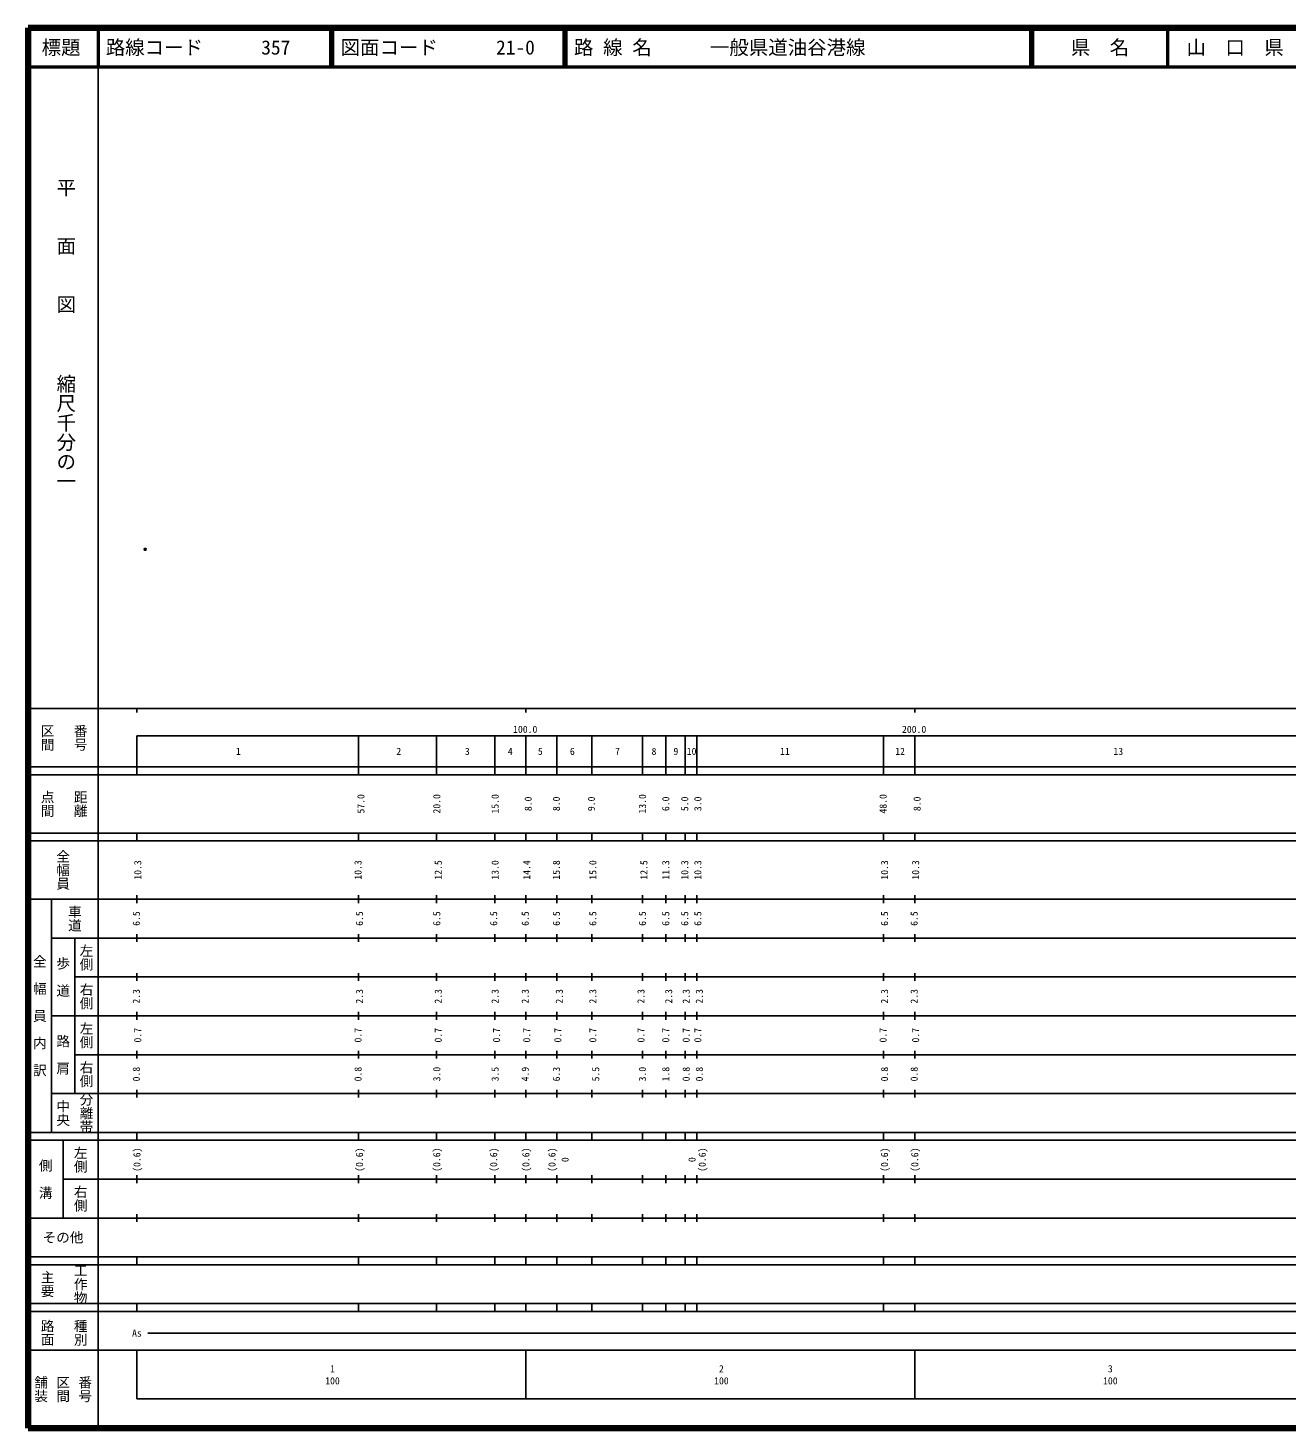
# Model space of a CAD drawing. Units: millimetres on the paper. Extents: x 40 to 680, y 20 to 380.
# Drawn here: x 40 to 363.7, y 20 to 380 of the extents above; entities that cross this region are included whole.
import ezdxf
from ezdxf.enums import TextEntityAlignment as Align

# ---------------------------------------------------------------- set-up
doc = ezdxf.new("R2010")
doc.units = ezdxf.units.MM
doc.header["$PDMODE"] = 32
doc.header["$PDSIZE"] = 0.5
doc.layers.add('M-OTRS', color=6, linetype='Continuous')
for name, color, linetype, lineweight in [('M-TTL', 2, 'Continuous', 140), ('M-TTL-BAND', 7, 'Continuous', 25), ('M-TTL-LINE', 7, 'Continuous', 50), ('M-TTL-TXT', 7, 'Continuous', 13)]:
    doc.layers.add(name, color=color, linetype=linetype, lineweight=lineweight)
doc.styles.add('@ＭＳ ゴシック', font='')
doc.styles.add('ＭＳ ゴシック', font='')
doc.styles.get('@ＭＳ ゴシック').set_extended_font_data('@MS Gothic')
doc.styles.get('ＭＳ ゴシック').set_extended_font_data('MS Gothic')

msp = doc.modelspace()

# ---------------------------------------------------------------- linework, layer by layer
at = {"layer": 'M-OTRS'}
msp.add_point((70.121, 245.948), dxfattribs=at)
at = {"layer": 'M-TTL'}
for p, q in [((40, 380), (40, 20)), ((680, 380), (40, 380)), ((40, 20), (680, 20))]:
    msp.add_line(p, q, dxfattribs=at)
at = {"layer": 'M-TTL-BAND'}
for p, q in [((58, 370), (58, 20)), ((40, 205), (579, 205)), ((68, 205), (68, 204)), ((168, 205), (168, 204)), ((268, 205), (268, 204)), ((68, 198), (579, 198)), ((68, 198), (68, 188)), ((125, 198), (125, 188)), ((145, 198), (145, 188)), ((160, 198), (160, 188)), ((168, 198), (168, 188)), ((176, 198), (176, 188)), ((185, 198), (185, 188)), ((198, 198), (198, 188)), ((204, 198), (204, 188)), ((209, 198), (209, 188)), ((212, 198), (212, 188)), ((260, 198), (260, 188)), ((268, 198), (268, 188)), ((40, 190), (579, 190)), ((40, 188), (579, 188)), ((40, 173), (579, 173)), ((68, 171), (68, 173)), ((125, 173), (125, 171)), ((145, 173), (145, 171)), ((160, 173), (160, 171)), ((168, 171), (168, 173)), ((176, 173), (176, 171)), ((185, 173), (185, 171)), ((198, 173), (198, 171)), ((204, 173), (204, 171)), ((209, 173), (209, 171)), ((212, 173), (212, 171)), ((260, 173), (260, 171)), ((268, 171), (268, 173)), ((40, 171), (579, 171)), ((40, 156), (579, 156)), ((46, 96), (46, 156)), ((68, 155), (68, 157)), ((125, 157), (125, 155)), ((145, 157), (145, 155)), ((160, 157), (160, 155)), ((168, 155), (168, 157)), ((176, 157), (176, 155)), ((185, 157), (185, 155)), ((198, 157), (198, 155)), ((204, 157), (204, 155)), ((209, 157), (209, 155)), ((212, 157), (212, 155)), ((260, 157), (260, 155)), ((268, 155), (268, 157)), ((46, 146), (579, 146)), ((52, 146), (52, 106)), ((68, 145), (68, 147)), ((125, 147), (125, 145)), ((145, 147), (145, 145)), ((160, 147), (160, 145)), ((168, 145), (168, 147)), ((176, 147), (176, 145)), ((185, 147), (185, 145)), ((198, 147), (198, 145)), ((204, 147), (204, 145)), ((209, 147), (209, 145)), ((212, 147), (212, 145)), ((260, 147), (260, 145)), ((268, 145), (268, 147)), ((68, 135), (68, 137)), ((125, 137), (125, 135)), ((145, 137), (145, 135)), ((160, 137), (160, 135)), ((168, 135), (168, 137)), ((176, 137), (176, 135)), ((185, 137), (185, 135)), ((198, 137), (198, 135)), ((204, 137), (204, 135)), ((209, 137), (209, 135)), ((212, 137), (212, 135)), ((260, 137), (260, 135)), ((268, 135), (268, 137)), ((52, 136), (579, 136)), ((46, 126), (579, 126)), ((68, 125), (68, 127)), ((125, 127), (125, 125)), ((145, 127), (145, 125)), ((160, 127), (160, 125)), ((168, 125), (168, 127)), ((176, 127), (176, 125)), ((185, 127), (185, 125)), ((198, 127), (198, 125)), ((204, 127), (204, 125)), ((209, 127), (209, 125)), ((212, 127), (212, 125)), ((260, 127), (260, 125)), ((268, 125), (268, 127)), ((52, 116), (579, 116)), ((68, 115), (68, 117)), ((125, 117), (125, 115)), ((145, 117), (145, 115)), ((160, 117), (160, 115)), ((168, 115), (168, 117)), ((176, 117), (176, 115)), ((185, 117), (185, 115)), ((198, 117), (198, 115)), ((204, 117), (204, 115)), ((209, 117), (209, 115)), ((212, 117), (212, 115)), ((260, 117), (260, 115)), ((268, 115), (268, 117)), ((46, 106), (579, 106)), ((68, 105), (68, 107)), ((125, 107), (125, 105)), ((145, 107), (145, 105)), ((160, 107), (160, 105)), ((168, 105), (168, 107)), ((176, 107), (176, 105)), ((185, 107), (185, 105)), ((198, 107), (198, 105)), ((204, 107), (204, 105)), ((209, 107), (209, 105)), ((212, 107), (212, 105)), ((260, 107), (260, 105)), ((268, 105), (268, 107)), ((40, 96), (579, 96)), ((40, 94), (579, 94)), ((49, 94), (49, 74)), ((68, 94), (68, 96)), ((125, 96), (125, 94)), ((145, 96), (145, 94)), ((160, 96), (160, 94)), ((168, 94), (168, 96)), ((176, 96), (176, 94)), ((185, 96), (185, 94)), ((198, 96), (198, 94)), ((204, 96), (204, 94)), ((209, 96), (209, 94)), ((212, 96), (212, 94)), ((260, 96), (260, 94)), ((268, 94), (268, 96)), ((49, 84), (579, 84)), ((68, 83), (68, 85)), ((125, 85), (125, 83)), ((145, 85), (145, 83)), ((160, 85), (160, 83)), ((168, 83), (168, 85)), ((176, 85), (176, 83)), ((185, 85), (185, 83)), ((198, 85), (198, 83)), ((204, 85), (204, 83)), ((209, 85), (209, 83)), ((212, 85), (212, 83)), ((260, 85), (260, 83)), ((268, 83), (268, 85)), ((40, 74), (579, 74)), ((68, 73), (68, 75)), ((125, 75), (125, 73)), ((145, 75), (145, 73)), ((160, 75), (160, 73)), ((168, 73), (168, 75)), ((176, 75), (176, 73)), ((185, 75), (185, 73)), ((198, 75), (198, 73)), ((204, 75), (204, 73)), ((209, 75), (209, 73)), ((212, 75), (212, 73)), ((260, 75), (260, 73)), ((268, 73), (268, 75)), ((40, 64), (579, 64)), ((40, 62), (579, 62)), ((68, 62), (68, 64)), ((125, 64), (125, 62)), ((145, 64), (145, 62)), ((160, 64), (160, 62)), ((168, 62), (168, 64)), ((176, 64), (176, 62)), ((185, 64), (185, 62)), ((198, 64), (198, 62)), ((204, 64), (204, 62)), ((209, 64), (209, 62)), ((212, 64), (212, 62)), ((260, 64), (260, 62)), ((268, 62), (268, 64)), ((40, 52), (579, 52)), ((68, 50), (68, 52)), ((125, 52), (125, 50)), ((145, 52), (145, 50)), ((160, 52), (160, 50)), ((168, 50), (168, 52)), ((176, 52), (176, 50)), ((185, 52), (185, 50)), ((198, 52), (198, 50)), ((204, 52), (204, 50)), ((209, 52), (209, 50)), ((212, 52), (212, 50)), ((260, 52), (260, 50)), ((268, 50), (268, 52)), ((40, 50), (579, 50)), ((70.805, 44.406), (538.319, 44.406)), ((40, 40), (579, 40)), ((68, 40), (68, 27.5)), ((168, 40), (168, 27.5)), ((268, 40), (268, 27.5)), ((68, 27.5), (579, 27.5))]:
    msp.add_line(p, q, dxfattribs=at)
at = {"layer": 'M-TTL-LINE'}
for p, q in [((58, 380), (58, 370)), ((117.75, 380), (117.75, 370)), ((118.25, 380), (118.25, 370)), ((177.75, 380), (177.75, 370)), ((178.25, 380), (178.25, 370)), ((297.75, 380), (297.75, 370)), ((298.25, 380), (298.25, 370)), ((333, 380), (333, 370)), ((40, 370), (680, 370))]:
    msp.add_line(p, q, dxfattribs=at)

# ---------------------------------------------------------------- texts
at = {"layer": 'M-TTL-BAND', "style": '@ＭＳ ゴシック'}
for s, p in [('平\u3000\u3000面\u3000\u3000図', (49.777, 306.475)), ('縮尺千分の一', (49.777, 261.03))]:
    msp.add_text(s, height=3.666, rotation=270, dxfattribs=at).set_placement(p, align=Align.MIDDLE_RIGHT)
at = {"layer": 'M-TTL-BAND'}
for s, height, rotation, style, p in [('区間', 2.566, 270, '@ＭＳ ゴシック', (45, 197.5)), ('番号', 2.566, 270, '@ＭＳ ゴシック', (53.5, 197.5)), ('点間', 2.566, 270, '@ＭＳ ゴシック', (45, 180.5)), ('距離', 2.566, 270, '@ＭＳ ゴシック', (53.5, 180.5)), ('57.0', 1.833, 90, 'ＭＳ ゴシック', (125.59, 180.5)), ('20.0', 1.833, 90, 'ＭＳ ゴシック', (145.09, 180.5)), ('15.0', 1.833, 90, 'ＭＳ ゴシック', (160.091, 180.5)), ('8.0', 1.833, 90, 'ＭＳ ゴシック', (168.59, 180.5)), ('8.0', 1.833, 90, 'ＭＳ ゴシック', (175.841, 180.5)), ('9.0', 1.833, 90, 'ＭＳ ゴシック', (184.842, 180.5)), ('13.0', 1.833, 90, 'ＭＳ ゴシック', (197.967, 180.5)), ('6.0', 1.833, 90, 'ＭＳ ゴシック', (203.967, 180.5)), ('5.0', 1.833, 90, 'ＭＳ ゴシック', (208.843, 180.5)), ('3.0', 1.833, 90, 'ＭＳ ゴシック', (212.218, 180.5)), ('48.0', 1.833, 90, 'ＭＳ ゴシック', (259.844, 180.5)), ('8.0', 1.833, 90, 'ＭＳ ゴシック', (268.59, 180.5)), ('全幅員', 2.566, 270, '@ＭＳ ゴシック', (49, 163.5)), ('10.3', 1.833, 90, 'ＭＳ ゴシック', (68.212, 163.5)), ('10.3', 1.833, 90, 'ＭＳ ゴシック', (124.84, 163.5)), ('12.5', 1.833, 90, 'ＭＳ ゴシック', (145.465, 163.5)), ('13.0', 1.833, 90, 'ＭＳ ゴシック', (160.091, 163.5)), ('14.4', 1.833, 90, 'ＭＳ ゴシック', (168.212, 163.5)), ('15.8', 1.833, 90, 'ＭＳ ゴシック', (175.841, 163.5)), ('15.0', 1.833, 90, 'ＭＳ ゴシック', (185.217, 163.5)), ('12.5', 1.833, 90, 'ＭＳ ゴシック', (198.342, 163.5)), ('11.3', 1.833, 90, 'ＭＳ ゴシック', (203.967, 163.5)), ('10.3', 1.833, 90, 'ＭＳ ゴシック', (208.843, 163.5)), ('10.3', 1.833, 90, 'ＭＳ ゴシック', (212.218, 163.5)), ('10.3', 1.833, 90, 'ＭＳ ゴシック', (260.219, 163.5)), ('10.3', 1.833, 90, 'ＭＳ ゴシック', (268.212, 163.5)), ('車道', 2.566, 270, '@ＭＳ ゴシック', (52, 151)), ('6.5', 1.833, 90, 'ＭＳ ゴシック', (67.837, 151)), ('6.5', 1.833, 90, 'ＭＳ ゴシック', (125.215, 151)), ('6.5', 1.833, 90, 'ＭＳ ゴシック', (145.09, 151)), ('6.5', 1.833, 90, 'ＭＳ ゴシック', (159.716, 151)), ('6.5', 1.833, 90, 'ＭＳ ゴシック', (167.837, 151)), ('6.5', 1.833, 90, 'ＭＳ ゴシック', (175.841, 151)), ('6.5', 1.833, 90, 'ＭＳ ゴシック', (185.217, 151)), ('6.5', 1.833, 90, 'ＭＳ ゴシック', (197.967, 151)), ('6.5', 1.833, 90, 'ＭＳ ゴシック', (203.967, 151)), ('6.5', 1.833, 90, 'ＭＳ ゴシック', (208.843, 151)), ('6.5', 1.833, 90, 'ＭＳ ゴシック', (212.218, 151)), ('6.5', 1.833, 90, 'ＭＳ ゴシック', (260.219, 151)), ('6.5', 1.833, 90, 'ＭＳ ゴシック', (267.837, 151)), ('左側', 2.566, 270, '@ＭＳ ゴシック', (55, 141)), ('全\u3000幅\u3000員\u3000内\u3000訳', 2.566, 270, '@ＭＳ ゴシック', (43, 126)), ('歩\u3000道', 2.566, 270, '@ＭＳ ゴシック', (49, 136)), ('右側', 2.566, 270, '@ＭＳ ゴシック', (55, 131)), ('2.3', 1.833, 90, 'ＭＳ ゴシック', (67.837, 131)), ('2.3', 1.833, 90, 'ＭＳ ゴシック', (125.215, 131)), ('2.3', 1.833, 90, 'ＭＳ ゴシック', (145.465, 131)), ('2.3', 1.833, 90, 'ＭＳ ゴシック', (160.091, 131)), ('2.3', 1.833, 90, 'ＭＳ ゴシック', (167.837, 131)), ('2.3', 1.833, 90, 'ＭＳ ゴシック', (176.591, 131)), ('2.3', 1.833, 90, 'ＭＳ ゴシック', (185.217, 131)), ('2.3', 1.833, 90, 'ＭＳ ゴシック', (197.592, 131)), ('2.3', 1.833, 90, 'ＭＳ ゴシック', (204.717, 131)), ('2.3', 1.833, 90, 'ＭＳ ゴシック', (209.218, 131)), ('2.3', 1.833, 90, 'ＭＳ ゴシック', (212.593, 131)), ('2.3', 1.833, 90, 'ＭＳ ゴシック', (260.219, 131)), ('2.3', 1.833, 90, 'ＭＳ ゴシック', (267.837, 131)), ('左側', 2.566, 270, '@ＭＳ ゴシック', (55, 121)), ('0.7', 1.833, 90, 'ＭＳ ゴシック', (68.212, 121)), ('0.7', 1.833, 90, 'ＭＳ ゴシック', (124.84, 121)), ('0.7', 1.833, 90, 'ＭＳ ゴシック', (145.465, 121)), ('0.7', 1.833, 90, 'ＭＳ ゴシック', (160.466, 121)), ('0.7', 1.833, 90, 'ＭＳ ゴシック', (168.212, 121)), ('0.7', 1.833, 90, 'ＭＳ ゴシック', (176.216, 121)), ('0.7', 1.833, 90, 'ＭＳ ゴシック', (185.217, 121)), ('0.7', 1.833, 90, 'ＭＳ ゴシック', (197.592, 121)), ('0.7', 1.833, 90, 'ＭＳ ゴシック', (203.967, 121)), ('0.7', 1.833, 90, 'ＭＳ ゴシック', (209.218, 121)), ('0.7', 1.833, 90, 'ＭＳ ゴシック', (212.218, 121)), ('0.7', 1.833, 90, 'ＭＳ ゴシック', (259.844, 121)), ('0.7', 1.833, 90, 'ＭＳ ゴシック', (268.212, 121)), ('路\u3000肩', 2.566, 270, '@ＭＳ ゴシック', (49, 116)), ('右側', 2.566, 270, '@ＭＳ ゴシック', (55, 111)), ('0.8', 1.833, 90, 'ＭＳ ゴシック', (67.837, 111)), ('0.8', 1.833, 90, 'ＭＳ ゴシック', (124.84, 111)), ('3.0', 1.833, 90, 'ＭＳ ゴシック', (145.09, 111)), ('3.5', 1.833, 90, 'ＭＳ ゴシック', (160.091, 111)), ('4.9', 1.833, 90, 'ＭＳ ゴシック', (167.837, 111)), ('6.3', 1.833, 90, 'ＭＳ ゴシック', (175.841, 111)), ('5.5', 1.833, 90, 'ＭＳ ゴシック', (185.967, 111)), ('3.0', 1.833, 90, 'ＭＳ ゴシック', (197.967, 111)), ('1.8', 1.833, 90, 'ＭＳ ゴシック', (203.967, 111)), ('0.8', 1.833, 90, 'ＭＳ ゴシック', (209.218, 111)), ('0.8', 1.833, 90, 'ＭＳ ゴシック', (212.593, 111)), ('0.8', 1.833, 90, 'ＭＳ ゴシック', (260.219, 111)), ('0.8', 1.833, 90, 'ＭＳ ゴシック', (267.837, 111)), ('分離帯', 2.566, 270, '@ＭＳ ゴシック', (55, 101)), ('中央', 2.566, 270, '@ＭＳ ゴシック', (49, 101)), ('左側', 2.566, 270, '@ＭＳ ゴシック', (53.5, 89)), ('(0.6)', 1.833, 90, 'ＭＳ ゴシック', (68, 89)), ('(0.6)', 1.833, 90, 'ＭＳ ゴシック', (125.215, 89)), ('(0.6)', 1.833, 90, 'ＭＳ ゴシック', (145.09, 89)), ('(0.6)', 1.833, 90, 'ＭＳ ゴシック', (159.716, 89)), ('(0.6)', 1.833, 90, 'ＭＳ ゴシック', (168, 89)), ('(0.6)', 1.833, 90, 'ＭＳ ゴシック', (174.716, 89)), ('(0.6)', 1.833, 90, 'ＭＳ ゴシック', (213.343, 89)), ('(0.6)', 1.833, 90, 'ＭＳ ゴシック', (260.219, 89)), ('(0.6)', 1.833, 90, 'ＭＳ ゴシック', (268, 89)), ('側\u3000溝', 2.566, 270, '@ＭＳ ゴシック', (44.5, 84)), ('0', 1.833, 90, 'ＭＳ ゴシック', (178.091, 89)), ('0', 1.833, 90, 'ＭＳ ゴシック', (210.718, 89)), ('右側', 2.566, 270, '@ＭＳ ゴシック', (53.5, 79)), ('工作物', 2.566, 270, '@ＭＳ ゴシック', (53.5, 57)), ('主要', 2.566, 270, '@ＭＳ ゴシック', (45, 57)), ('路面', 2.566, 270, '@ＭＳ ゴシック', (45, 44.5)), ('種別', 2.566, 270, '@ＭＳ ゴシック', (53.5, 44.5)), ('舗装', 2.566, 270, '@ＭＳ ゴシック', (43.333, 30)), ('区間', 2.566, 270, '@ＭＳ ゴシック', (49, 30)), ('番号', 2.566, 270, '@ＭＳ ゴシック', (54.667, 30))]:
    msp.add_text(s, height=height, rotation=rotation, dxfattribs=dict(at, style=style)).set_placement(p, align=Align.MIDDLE_CENTER)
at = {"layer": 'M-TTL-BAND', "style": 'ＭＳ ゴシック'}
for s, p in [('100.0', (167.844, 198.195)), ('200.0', (267.844, 198.195))]:
    msp.add_text(s, height=1.833, dxfattribs=at).set_placement(p, align=Align.BOTTOM_CENTER)
for s, height, p in [('1', 1.833, (94.076, 194)), ('2', 1.833, (135.328, 194)), ('3', 1.833, (152.954, 194)), ('4', 1.833, (164.002, 194)), ('5', 1.833, (171.724, 194)), ('6', 1.833, (179.955, 194)), ('7', 1.833, (191.58, 194)), ('8', 1.833, (200.955, 194)), ('9', 1.833, (206.581, 194)), ('10', 1.833, (210.622, 194)), ('11', 1.833, (234.623, 194)), ('12', 1.833, (264.227, 194)), ('13', 1.833, (320.333, 194)), ('その他', 2.566, (49, 69)), ('As', 1.833, (68.006, 44.406)), ('1', 1.833, (118.288, 35.238)), ('2', 1.833, (218.288, 35.238)), ('3', 1.833, (318.288, 35.238)), ('100', 1.833, (118.288, 32.131)), ('100', 1.833, (218.288, 32.131)), ('100', 1.833, (318.288, 32.131))]:
    msp.add_text(s, height=height, dxfattribs=at).set_placement(p, align=Align.MIDDLE_CENTER)
at = {"layer": 'M-TTL-TXT', "style": 'ＭＳ ゴシック'}
for s, p in [('標題', (48.5, 375)), ('県\u3000名', (315.625, 375)), ('山\u3000口\u3000県', (350.375, 375))]:
    msp.add_text(s, height=3.666, dxfattribs=at).set_placement(p, align=Align.MIDDLE_CENTER)
for s, p in [('路線コード      357', (60, 375)), ('図面コード      21-0', (120.38, 375)), ('路 線 名      一般県道油谷港線', (180.38, 375))]:
    msp.add_text(s, height=3.666, dxfattribs=at).set_placement(p, align=Align.MIDDLE_LEFT)

doc.saveas('drawing.dxf')
